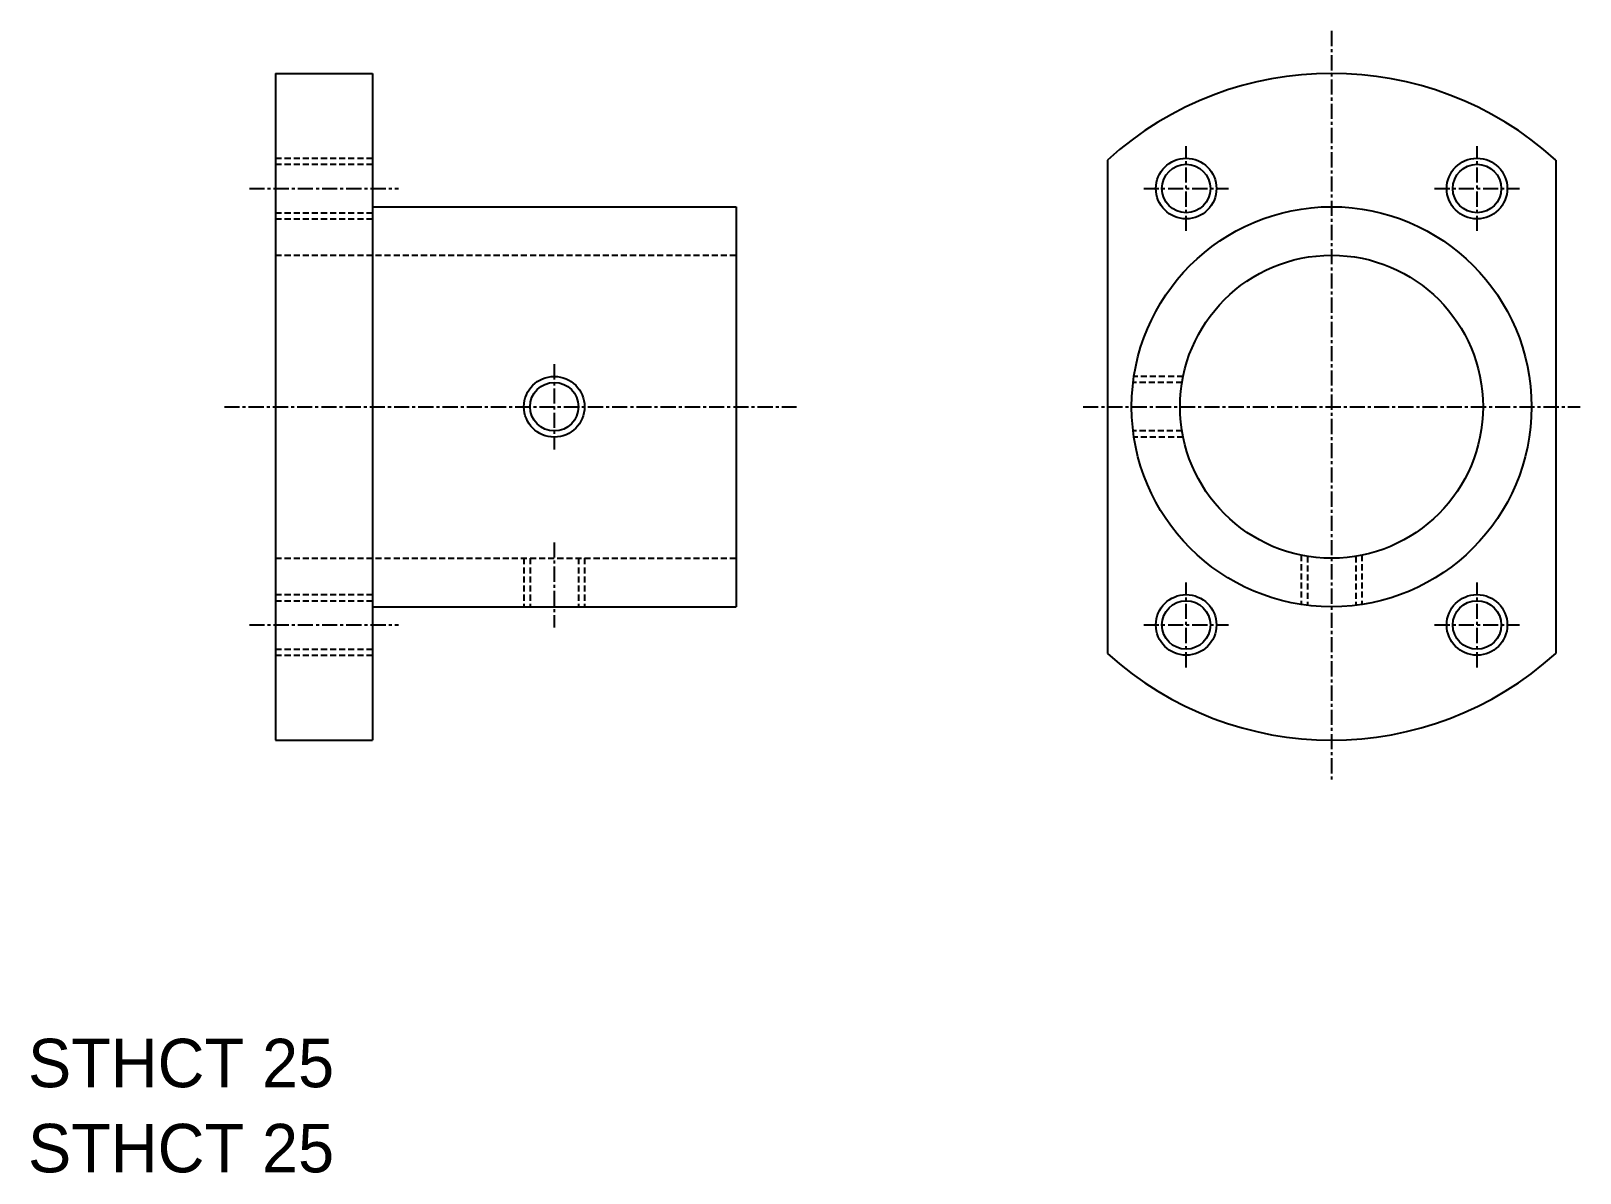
# Model space of a CAD drawing. Extents: x 1401 to 1529, y -1213 to -1118.
import ezdxf

# ---------------------------------------------------------------- set-up
doc = ezdxf.new("R2010")
doc.units = 0
doc.linetypes.add('CENTER', pattern=[2, 1.25, -0.25, 0.25, -0.25])
doc.linetypes.add('DASHED', pattern=[0.75, 0.5, -0.25])
doc.layers.get('0').update_dxf_attribs({"linetype": 'CONTINUOUS'})
doc.layers.add('CENTER', color=1, linetype='CENTER')

msp = doc.modelspace()

# ---------------------------------------------------------------- linework, layer by layer
at = {"color": 7, "linetype": 'CONTINUOUS'}
for p, q in [((1421.37, -1121.94), (1421.37, -1176.94)), ((1421.37, -1121.94), (1429.37, -1121.94)), ((1429.37, -1121.94), (1429.37, -1176.94)), ((1490.02, -1129.09), (1490.02, -1169.79)), ((1527.02, -1129.09), (1527.02, -1169.79)), ((1429.37, -1132.94), (1459.37, -1132.94)), ((1459.37, -1132.94), (1459.37, -1165.94)), ((1421.37, -1135.69), (1421.37, -1135.69)), ((1421.37, -1149.44), (1421.37, -1149.44)), ((1429.37, -1165.94), (1459.37, -1165.94)), ((1421.37, -1176.94), (1429.37, -1176.94))]:
    msp.add_line(p, q, dxfattribs=at)
at = {"color": 3, "linetype": 'DASHED'}
for p, q in [((1421.37, -1128.94), (1429.37, -1128.94)), ((1421.37, -1129.44), (1429.37, -1129.44)), ((1421.37, -1133.44), (1429.37, -1133.44)), ((1421.37, -1133.94), (1429.37, -1133.94)), ((1421.37, -1136.94), (1459.37, -1136.94)), ((1496.18, -1147.44), (1492.14, -1147.44)), ((1496.27, -1146.94), (1492.21, -1146.94)), ((1496.18, -1151.44), (1492.14, -1151.44)), ((1496.27, -1151.94), (1492.21, -1151.94)), ((1421.37, -1161.94), (1459.37, -1161.94)), ((1441.87, -1161.94), (1441.87, -1165.94)), ((1442.37, -1161.94), (1442.37, -1165.94)), ((1446.37, -1161.94), (1446.37, -1165.94)), ((1446.87, -1161.94), (1446.87, -1165.94)), ((1506.02, -1161.69), (1506.02, -1165.75)), ((1506.52, -1161.78), (1506.52, -1165.82)), ((1510.52, -1161.78), (1510.52, -1165.82)), ((1511.02, -1161.69), (1511.02, -1165.75)), ((1421.37, -1164.94), (1429.37, -1164.94)), ((1421.37, -1165.44), (1429.37, -1165.44)), ((1421.37, -1169.44), (1429.37, -1169.44)), ((1421.37, -1169.94), (1429.37, -1169.94))]:
    msp.add_line(p, q, dxfattribs=at)
at = {"color": 3, "linetype": 'CONTINUOUS'}
for centre in [(1496.52, -1131.44), (1520.52, -1131.44), (1444.37, -1149.44), (1496.52, -1167.44), (1520.52, -1167.44)]:
    msp.add_circle(centre, 2.5, dxfattribs=at)
at = {"color": 7, "linetype": 'CONTINUOUS'}
for centre, radius in [((1496.52, -1131.44), 2), ((1520.52, -1131.44), 2), ((1508.52, -1149.44), 16.5), ((1508.52, -1149.44), 12.5), ((1444.37, -1149.44), 2), ((1496.52, -1167.44), 2), ((1520.52, -1167.44), 2)]:
    msp.add_circle(centre, radius, dxfattribs=at)
for start, end in [(47.7221, 132.2779), (227.7221, 312.2779)]:
    msp.add_arc((1508.52, -1149.44), 27.5, start, end, dxfattribs=at)
at = {"layer": 'CENTER', "color": 1, "linetype": 'CENTER'}
for p, q in [((1508.52, -1118.44), (1508.52, -1180.44)), ((1496.52, -1134.94), (1496.52, -1127.94)), ((1520.52, -1134.94), (1520.52, -1127.94)), ((1419.21, -1131.44), (1431.51, -1131.44)), ((1493.02, -1131.44), (1500.02, -1131.44)), ((1517.02, -1131.44), (1524.02, -1131.44)), ((1444.37, -1145.93), (1444.37, -1152.96)), ((1417.15, -1149.44), (1464.37, -1149.44)), ((1488.02, -1149.44), (1529.02, -1149.44)), ((1444.37, -1160.63), (1444.37, -1167.66)), ((1496.52, -1170.94), (1496.52, -1163.94)), ((1520.52, -1170.94), (1520.52, -1163.94)), ((1419.21, -1167.44), (1431.51, -1167.44)), ((1493.02, -1167.44), (1500.02, -1167.44)), ((1517.02, -1167.44), (1524.02, -1167.44))]:
    msp.add_line(p, q, dxfattribs=at)

# ---------------------------------------------------------------- texts
at = {"color": 7, "linetype": 'CONTINUOUS'}
for p in [(1400.94, -1205.58), (1400.94, -1212.6)]:
    msp.add_text('STHCT 25', height=4, dxfattribs=at).set_placement(p)

doc.saveas('drawing.dxf')
